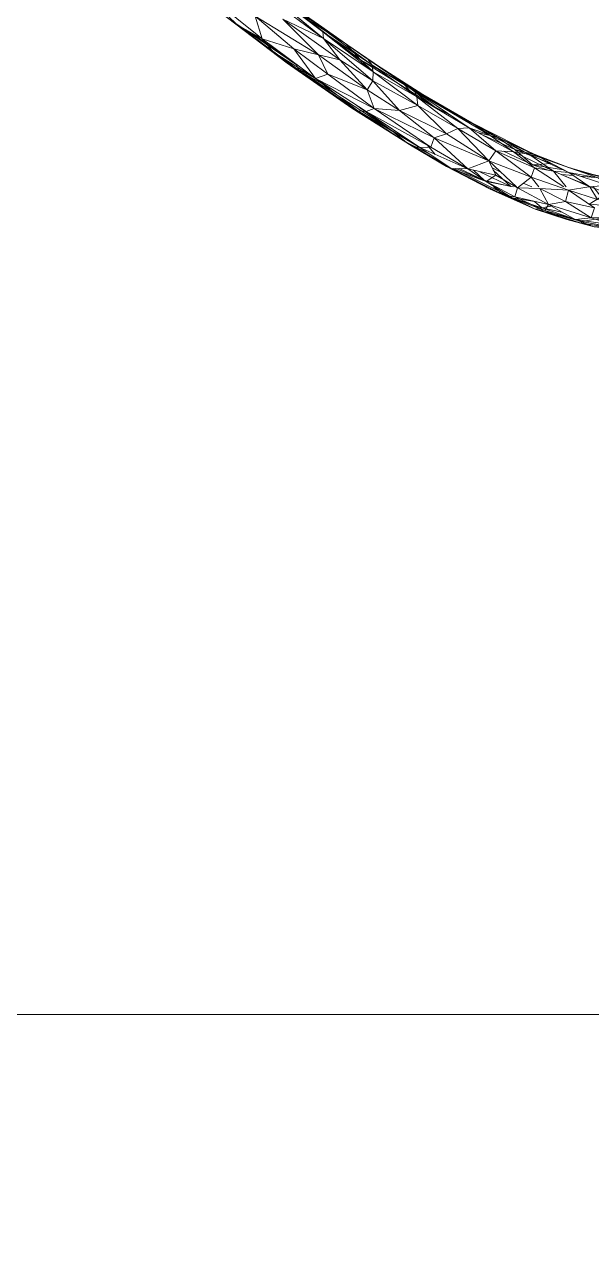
# Model space of a CAD drawing. Header units: inches. Extents: x -1767 to 184, y -1065 to 157.
# Drawn here: x -686.95 to -684.01, y -229.27 to -222.86 of the extents above; entities that cross this region are included whole.
import ezdxf

# ---------------------------------------------------------------- set-up
doc = ezdxf.new("R2010")
doc.units = ezdxf.units.IN
doc.header["$MEASUREMENT"] = 0
for name, color, linetype, lineweight in [('A-DETL-GENF', 92, 'Continuous', 9), ('E-LITE-EQPM', 33, 'Continuous', 9), ('G-IMPT', 8, 'Continuous', 9)]:
    doc.layers.add(name, color=color, linetype=linetype, lineweight=lineweight)

# ---------------------------------------------------------------- blocks, each defined once
blk = doc.blocks.new('flos_pendant16 - flos_pendant - 3D View - _3D__dwg_FLOS_AIM_Pendant_Lamps_dwg-2425-_3D_-5700993-FIRST FLOOR')
at = {"layer": 'G-IMPT'}
for p, q in [((47.47, -16.169), (46.271, -15.253)), ((47.481, -16.248), (46.271, -15.253)), ((45.977, -15.644), (46.733, -16.254)), ((46.733, -16.254), (45.977, -15.644)), ((47.481, -16.248), (46.818, -15.756)), ((46.818, -15.756), (47.481, -16.248)), ((47.47, -16.169), (47.112, -15.866)), ((48.066, -16.57), (47.112, -15.866)), ((47.112, -15.866), (48.022, -16.504)), ((47.75, -16.312), (47.115, -15.866)), ((47.038, -16.548), (46.312, -15.998)), ((47.151, -16.57), (46.312, -15.998)), ((47.184, -16.639), (46.312, -15.998)), ((47.038, -16.548), (46.428, -16.081)), ((46.428, -16.081), (46.733, -16.254)), ((46.428, -16.081), (46.87, -16.416)), ((47.417, -16.446), (46.647, -15.976)), ((46.647, -15.976), (46.733, -16.254)), ((46.647, -15.976), (47.12, -16.375)), ((46.647, -15.976), (47.417, -16.446)), ((47.678, -16.507), (46.986, -16.015)), ((47.481, -16.248), (46.986, -16.015)), ((47.417, -16.446), (46.986, -16.015)), ((47.417, -16.446), (46.986, -16.015)), ((47.75, -16.312), (47.266, -16.004)), ((47.929, -16.507), (47.266, -16.004)), ((48.022, -16.504), (47.42, -16.078)), ((47.75, -16.312), (47.42, -16.078)), ((47.151, -16.57), (46.609, -16.184)), ((47.151, -16.57), (46.609, -16.184)), ((47.47, -16.169), (48.066, -16.57)), ((47.47, -16.169), (48.085, -16.653)), ((47.47, -16.169), (47.481, -16.248)), ((47.481, -16.248), (47.47, -16.169)), ((47.382, -16.735), (46.733, -16.254)), ((46.733, -16.254), (47.12, -16.375)), ((46.733, -16.254), (46.87, -16.416)), ((47.382, -16.735), (47.12, -16.375)), ((47.533, -16.683), (47.12, -16.375)), ((47.417, -16.446), (47.12, -16.375)), ((47.12, -16.375), (47.533, -16.683)), ((47.12, -16.375), (47.417, -16.446)), ((48.085, -16.653), (47.481, -16.248)), ((48.08, -16.763), (47.481, -16.248)), ((47.678, -16.507), (47.481, -16.248)), ((47.481, -16.248), (47.678, -16.507)), ((48.08, -16.763), (47.481, -16.248)), ((48.443, -16.785), (47.75, -16.312)), ((47.75, -16.312), (48.022, -16.504)), ((47.75, -16.312), (47.929, -16.507)), ((47.038, -16.548), (46.87, -16.416)), ((47.382, -16.735), (46.87, -16.416)), ((47.533, -16.683), (47.417, -16.446)), ((47.678, -16.507), (47.417, -16.446)), ((48.011, -16.872), (47.417, -16.446)), ((47.417, -16.446), (48.011, -16.872)), ((47.678, -16.507), (47.417, -16.446)), ((48.08, -16.763), (47.678, -16.507)), ((47.678, -16.507), (48.011, -16.872)), ((47.929, -16.507), (47.766, -16.402)), ((48.443, -16.785), (47.929, -16.507)), ((48.531, -16.886), (47.929, -16.507)), ((48.085, -16.649), (47.929, -16.507)), ((48.085, -16.649), (47.929, -16.507)), ((48.687, -16.93), (48.022, -16.504)), ((48.443, -16.785), (48.022, -16.504)), ((48.586, -16.886), (48.022, -16.504)), ((48.066, -16.57), (48.022, -16.504)), ((47.038, -16.548), (47.824, -17.095)), ((47.184, -16.639), (47.038, -16.548)), ((47.898, -17.128), (47.038, -16.548)), ((47.038, -16.548), (47.382, -16.735)), ((47.151, -16.57), (47.184, -16.639)), ((48.303, -17.365), (47.184, -16.639)), ((47.615, -16.887), (47.184, -16.639)), ((47.184, -16.639), (47.824, -17.095)), ((47.382, -16.735), (47.533, -16.683)), ((48.096, -17.101), (47.533, -16.683)), ((47.533, -16.683), (48.011, -16.872)), ((48.616, -16.958), (48.066, -16.57)), ((48.586, -16.886), (48.066, -16.57)), ((48.066, -16.57), (48.085, -16.653)), ((48.085, -16.653), (48.08, -16.763)), ((48.08, -16.763), (48.085, -16.653)), ((48.627, -17.065), (48.085, -16.653)), ((48.616, -16.958), (48.085, -16.653)), ((48.627, -17.065), (48.085, -16.653)), ((47.898, -17.128), (47.382, -16.735)), ((47.382, -16.735), (48, -17.139)), ((47.382, -16.735), (48.096, -17.101)), ((48.08, -16.763), (48.011, -16.872)), ((48.627, -17.065), (48.08, -16.763)), ((48.404, -17.125), (48.08, -16.763)), ((48.404, -17.125), (48.08, -16.763)), ((48.687, -16.93), (48.443, -16.785)), ((49.086, -17.172), (48.443, -16.785)), ((48.828, -17.076), (48.443, -16.785)), ((48.443, -16.785), (48.531, -16.886)), ((48.096, -17.101), (48.011, -16.872)), ((48.404, -17.125), (48.011, -16.872)), ((48.011, -16.872), (48.096, -17.101)), ((48.828, -17.076), (48.531, -16.886)), ((48.828, -17.076), (48.531, -16.886)), ((49.251, -17.334), (48.586, -16.886)), ((49.284, -17.277), (48.586, -16.886)), ((49.496, -17.422), (48.586, -16.886)), ((48.616, -16.958), (48.586, -16.886)), ((49.116, -17.343), (48.616, -16.958)), ((48.627, -17.065), (48.616, -16.958)), ((49.251, -17.334), (48.616, -16.958)), ((49.284, -17.277), (48.687, -16.93)), ((48.687, -16.93), (49.086, -17.172)), ((48.558, -17.557), (47.824, -17.095)), ((48.303, -17.365), (47.824, -17.095)), ((48.484, -17.51), (47.824, -17.095)), ((47.898, -17.128), (47.824, -17.095)), ((48.303, -17.365), (47.855, -17.045)), ((48.558, -17.557), (47.898, -17.128)), ((48.652, -17.576), (47.898, -17.128)), ((47.898, -17.128), (48, -17.139)), ((48, -17.139), (48.096, -17.101)), ((48.652, -17.576), (48, -17.139)), ((48.786, -17.571), (48, -17.139)), ((48.828, -17.458), (48.096, -17.101)), ((48.786, -17.571), (48.096, -17.101)), ((48.096, -17.101), (48.404, -17.125)), ((48.096, -17.101), (48.828, -17.458)), ((48.627, -17.065), (48.404, -17.125)), ((48.828, -17.458), (48.404, -17.125)), ((48.976, -17.409), (48.404, -17.125)), ((48.976, -17.409), (48.404, -17.125)), ((48.828, -17.458), (48.404, -17.125)), ((49.116, -17.343), (48.627, -17.065)), ((48.627, -17.065), (48.976, -17.409)), ((49.022, -17.18), (48.828, -17.076)), ((48.828, -17.076), (49.022, -17.18)), ((49.603, -17.455), (49.086, -17.172)), ((49.284, -17.277), (49.086, -17.172)), ((49.603, -17.455), (49.086, -17.172)), ((50.109, -17.692), (49.284, -17.277)), ((49.603, -17.455), (49.284, -17.277)), ((49.98, -17.656), (49.284, -17.277)), ((49.284, -17.277), (49.496, -17.422)), ((48.652, -17.575), (48.303, -17.365)), ((48.303, -17.365), (48.484, -17.51)), ((48.828, -17.458), (48.976, -17.409)), ((49.116, -17.343), (48.976, -17.409)), ((48.976, -17.409), (49.116, -17.343)), ((49.49, -17.736), (48.976, -17.409)), ((49.116, -17.343), (49.251, -17.334)), ((49.49, -17.736), (49.116, -17.343)), ((49.578, -17.615), (49.116, -17.343)), ((49.578, -17.615), (49.251, -17.334)), ((49.793, -17.626), (49.251, -17.334)), ((49.251, -17.334), (49.496, -17.422)), ((49.578, -17.615), (49.251, -17.334)), ((49.603, -17.455), (49.37, -17.398)), ((49.603, -17.455), (49.371, -17.349)), ((49.809, -17.601), (49.429, -17.43)), ((49.793, -17.626), (49.496, -17.422)), ((49.98, -17.656), (49.496, -17.422)), ((48.916, -17.758), (48.484, -17.51)), ((48.558, -17.557), (48.484, -17.51)), ((48.781, -17.662), (48.484, -17.51)), ((48.976, -17.805), (48.484, -17.51)), ((48.558, -17.557), (48.976, -17.805)), ((49.034, -17.829), (48.558, -17.557)), ((48.558, -17.557), (48.652, -17.576)), ((48.652, -17.576), (48.786, -17.571)), ((49.034, -17.829), (48.652, -17.576)), ((49.235, -17.835), (48.652, -17.576)), ((48.742, -17.541), (48.838, -17.659)), ((48.742, -17.541), (48.838, -17.659)), ((48.828, -17.458), (48.786, -17.571)), ((48.828, -17.458), (48.786, -17.571)), ((49.235, -17.835), (48.786, -17.571)), ((49.49, -17.736), (48.828, -17.458)), ((49.235, -17.835), (48.828, -17.458)), ((49.235, -17.835), (48.828, -17.458)), ((50.073, -17.667), (49.603, -17.455)), ((50.109, -17.692), (49.603, -17.455)), ((49.603, -17.455), (49.809, -17.601)), ((49.49, -17.736), (49.235, -17.835)), ((49.49, -17.736), (49.578, -17.615)), ((49.49, -17.736), (49.83, -18.056)), ((49.49, -17.736), (49.576, -17.914)), ((49.49, -17.736), (50.007, -17.936)), ((49.83, -18.056), (49.49, -17.736)), ((50.007, -17.936), (49.578, -17.615)), ((49.578, -17.615), (50.048, -17.824)), ((49.578, -17.615), (49.793, -17.626)), ((50.024, -17.788), (49.669, -17.619)), ((49.669, -17.619), (50.024, -17.788)), ((50.048, -17.824), (49.793, -17.626)), ((50.279, -17.862), (49.793, -17.626)), ((49.793, -17.626), (49.98, -17.656)), ((50.252, -17.772), (49.809, -17.601)), ((50.024, -17.788), (49.809, -17.601)), ((50.073, -17.667), (49.809, -17.601)), ((50.466, -17.881), (49.98, -17.656)), ((50.109, -17.692), (49.98, -17.656)), ((50.279, -17.862), (49.98, -17.656)), ((50.472, -17.821), (50.073, -17.667)), ((50.252, -17.772), (50.073, -17.667)), ((50.073, -17.667), (50.109, -17.692)), ((50.821, -17.945), (50.109, -17.692)), ((50.472, -17.821), (50.109, -17.692)), ((50.466, -17.881), (50.109, -17.692)), ((49.501, -18.079), (48.976, -17.805)), ((49.501, -18.079), (48.976, -17.805)), ((49.46, -17.991), (49.034, -17.829)), ((49.501, -18.079), (49.034, -17.829)), ((49.677, -18.154), (49.034, -17.829)), ((49.034, -17.829), (49.235, -17.835)), ((49.034, -17.829), (49.235, -17.835)), ((49.501, -18.079), (49.046, -17.83)), ((49.776, -18.187), (49.061, -17.83)), ((49.438, -17.978), (49.089, -17.831)), ((49.438, -17.978), (49.089, -17.831)), ((49.438, -17.978), (49.131, -17.832)), ((49.576, -17.914), (49.235, -17.835)), ((49.46, -17.991), (49.235, -17.835)), ((49.235, -17.835), (49.46, -17.991)), ((49.576, -17.914), (49.235, -17.835)), ((49.438, -17.978), (49.305, -17.851)), ((49.76, -18.049), (49.384, -17.87)), ((49.639, -17.876), (49.532, -17.822)), ((49.532, -17.822), (49.639, -17.876)), ((49.76, -18.049), (49.546, -17.853)), ((49.76, -18.049), (49.546, -17.853)), ((50.007, -17.936), (50.048, -17.824)), ((50.252, -17.772), (50.024, -17.788)), ((50.024, -17.788), (50.252, -17.772)), ((50.213, -17.851), (50.024, -17.788)), ((50.402, -17.848), (50.024, -17.788)), ((50.405, -18.056), (50.048, -17.824)), ((50.048, -17.824), (50.279, -17.862)), ((50.466, -17.881), (50.279, -17.862)), ((50.719, -18.055), (50.279, -17.862)), ((50.432, -18.056), (50.279, -17.862)), ((50.719, -18.055), (50.279, -17.862)), ((50.279, -17.862), (50.466, -17.881)), ((50.939, -18.033), (50.466, -17.881)), ((50.821, -17.945), (50.466, -17.881)), ((50.466, -17.881), (50.719, -18.055)), ((50.945, -17.958), (50.472, -17.821)), ((50.821, -17.945), (50.472, -17.821)), ((50.48, -17.823), (50.681, -17.887)), ((50.945, -17.958), (50.681, -17.887)), ((50.967, -17.95), (50.681, -17.887)), ((49.76, -18.049), (49.438, -17.978)), ((49.776, -18.187), (49.438, -17.978)), ((49.576, -17.914), (49.46, -17.991)), ((49.792, -18.056), (49.46, -17.991)), ((49.46, -17.991), (49.809, -18.176)), ((49.839, -18.066), (49.576, -17.914)), ((49.839, -18.066), (49.576, -17.914)), ((49.839, -18.066), (50.007, -17.936)), ((50.016, -18.056), (49.911, -18.01)), ((50.016, -18.056), (49.911, -18.01)), ((50.007, -17.936), (50.461, -18.093)), ((50.007, -17.936), (50.101, -18.056)), ((50.101, -18.056), (50.007, -17.936)), ((50.557, -17.98), (50.37, -17.903)), ((50.37, -17.903), (50.557, -17.98)), ((50.519, -17.917), (50.375, -17.904)), ((50.519, -17.917), (50.375, -17.904)), ((50.679, -18.027), (50.557, -17.98)), ((50.679, -18.027), (50.557, -17.98)), ((50.782, -17.942), (50.603, -17.925)), ((50.782, -17.942), (50.603, -17.925)), ((50.939, -18.033), (50.719, -18.055)), ((50.719, -18.055), (50.939, -18.033)), ((50.057, -18.324), (49.501, -18.079)), ((49.776, -18.187), (49.501, -18.079)), ((49.501, -18.079), (49.677, -18.154)), ((49.547, -18.056), (49.677, -18.154)), ((50.057, -18.324), (49.677, -18.154)), ((50.175, -18.341), (49.677, -18.154)), ((49.677, -18.154), (49.809, -18.176)), ((50.057, -18.324), (49.776, -18.187)), ((50.048, -18.233), (49.776, -18.187)), ((50.136, -18.31), (49.776, -18.187)), ((49.839, -18.066), (49.809, -18.176)), ((50.175, -18.341), (49.809, -18.176)), ((49.809, -18.176), (50.216, -18.269)), ((49.809, -18.176), (50.175, -18.341)), ((49.839, -18.066), (50.114, -18.074)), ((49.839, -18.066), (50.216, -18.269)), ((50.114, -18.074), (49.839, -18.066)), ((50.461, -18.093), (50.114, -18.074)), ((50.114, -18.074), (50.216, -18.269)), ((50.114, -18.074), (50.425, -18.231)), ((50.425, -18.231), (50.114, -18.074)), ((50.114, -18.074), (50.461, -18.093)), ((50.461, -18.093), (50.425, -18.231)), ((50.425, -18.231), (50.461, -18.093)), ((50.707, -18.056), (50.461, -18.093)), ((50.777, -18.308), (50.461, -18.093)), ((50.813, -18.209), (50.461, -18.093)), ((50.461, -18.093), (50.813, -18.209)), ((50.857, -18.176), (50.712, -18.263)), ((50.719, -18.055), (50.813, -18.209)), ((51.057, -18.17), (50.724, -18.056)), ((50.048, -18.233), (50.136, -18.31)), ((50.057, -18.324), (50.136, -18.31)), ((50.057, -18.324), (50.439, -18.451)), ((50.62, -18.497), (50.057, -18.324)), ((50.62, -18.478), (50.057, -18.324)), ((50.057, -18.324), (50.175, -18.341)), ((50.272, -18.286), (50.136, -18.31)), ((50.272, -18.286), (50.136, -18.31)), ((50.62, -18.478), (50.136, -18.31)), ((50.136, -18.31), (50.381, -18.363)), ((50.175, -18.341), (50.216, -18.269)), ((50.439, -18.451), (50.175, -18.341)), ((50.541, -18.453), (50.175, -18.341)), ((50.216, -18.269), (50.425, -18.231)), ((50.425, -18.231), (50.216, -18.269)), ((50.738, -18.431), (50.216, -18.269)), ((50.541, -18.453), (50.216, -18.269)), ((50.738, -18.431), (50.425, -18.231)), ((50.777, -18.308), (50.425, -18.231)), ((50.961, -18.286), (50.712, -18.264)), ((50.738, -18.431), (50.777, -18.308)), ((50.774, -18.539), (50.439, -18.451)), ((50.62, -18.497), (50.439, -18.451)), ((50.738, -18.431), (50.541, -18.453)), ((50.774, -18.539), (50.541, -18.453)), ((51.019, -18.522), (50.541, -18.453)), ((50.815, -18.445), (50.62, -18.478)), ((51.189, -18.583), (50.62, -18.478)), ((50.62, -18.497), (50.62, -18.478)), ((51.189, -18.583), (50.62, -18.497)), ((50.774, -18.539), (50.62, -18.497)), ((50.738, -18.431), (51.038, -18.415)), ((51.019, -18.522), (50.738, -18.431))]:
    blk.add_line(p, q, dxfattribs=at)
at = {"layer": 'G-IMPT', "flags": 128}
for points in [[(46.719, -15.556), (47.112, -15.866), (46.271, -15.253), (46.081, -15.063), (46.719, -15.556), (47.115, -15.866), (47.75, -16.312), (48.443, -16.785), (47.929, -16.507)], [(47.481, -16.248), (46.271, -15.253), (47.47, -16.169)], [(45.658, -15.512), (46.312, -15.998), (47.038, -16.548)], [(45.836, -15.633), (46.312, -15.998), (47.184, -16.639), (48.303, -17.365), (47.824, -17.095), (48.558, -17.557), (47.898, -17.128), (48, -17.139)], [(47.151, -16.57), (46.312, -15.998), (46.428, -16.081), (45.977, -15.644)], [(47.47, -16.169), (48.066, -16.57), (47.112, -15.866), (48.022, -16.504)], [(47.766, -16.402), (47.929, -16.507), (47.266, -16.004), (47.115, -15.866), (47.42, -16.078), (47.112, -15.866), (47.47, -16.169), (48.085, -16.653), (47.481, -16.248)], [(47.12, -16.375), (46.647, -15.976), (46.733, -16.254), (46.428, -16.081), (46.87, -16.416), (47.038, -16.548), (47.824, -17.095), (47.898, -17.128), (48.652, -17.576), (48.558, -17.557), (48.484, -17.51), (47.824, -17.095), (47.184, -16.639), (47.615, -16.887)], [(46.428, -16.081), (47.038, -16.548), (47.898, -17.128), (47.382, -16.735), (48, -17.139)], [(47.678, -16.507), (46.986, -16.015), (47.481, -16.248)], [(48.085, -16.653), (48.616, -16.958), (48.066, -16.57), (48.022, -16.504), (47.42, -16.078), (47.75, -16.312), (47.266, -16.004)], [(47.151, -16.57), (47.184, -16.639), (47.038, -16.548), (47.382, -16.735), (46.733, -16.254)], [(48.096, -17.101), (47.382, -16.735), (46.87, -16.416), (46.733, -16.254), (47.12, -16.375)], [(47.417, -16.446), (47.533, -16.683), (47.382, -16.735), (47.12, -16.375)], [(48.687, -16.93), (48.022, -16.504), (47.75, -16.312), (47.929, -16.507)], [(47.533, -16.683), (48.011, -16.872), (47.678, -16.507)], [(48.011, -16.872), (48.08, -16.763), (47.678, -16.507)], [(47.929, -16.507), (48.531, -16.886), (48.443, -16.785)], [(49.496, -17.422), (48.586, -16.886), (48.022, -16.504), (48.443, -16.785)], [(47.533, -16.683), (48.096, -17.101), (48, -17.139), (48.786, -17.571)], [(48.085, -16.653), (48.066, -16.57), (48.586, -16.886), (48.616, -16.958), (49.251, -17.334), (48.586, -16.886)], [(48.404, -17.125), (48.627, -17.065), (48.08, -16.763)], [(48.443, -16.785), (49.086, -17.172), (48.687, -16.93), (48.443, -16.785), (48.828, -17.076)], [(48.096, -17.101), (48.404, -17.125), (48.011, -16.872)], [(48.586, -16.886), (49.284, -17.277), (49.086, -17.172)], [(49.116, -17.343), (48.616, -16.958), (48.627, -17.065)], [(49.251, -17.334), (49.496, -17.422), (49.284, -17.277), (48.687, -16.93)], [(48.652, -17.575), (48.303, -17.365), (47.855, -17.045)], [(48, -17.139), (48.652, -17.576), (49.034, -17.829), (48.558, -17.557), (48.976, -17.805)], [(48.786, -17.571), (48.652, -17.576), (49.235, -17.835), (48.786, -17.571), (48.096, -17.101)], [(49.116, -17.343), (48.627, -17.065), (48.976, -17.409)], [(49.284, -17.277), (49.98, -17.656), (50.109, -17.692), (49.603, -17.455), (49.284, -17.277), (50.109, -17.692)], [(48.916, -17.758), (48.484, -17.51), (48.303, -17.365)], [(49.235, -17.835), (49.49, -17.736), (48.828, -17.458), (48.976, -17.409)], [(48.976, -17.409), (49.49, -17.736), (49.116, -17.343)], [(50.048, -17.824), (49.578, -17.615), (49.116, -17.343), (49.251, -17.334)], [(49.251, -17.334), (49.793, -17.626), (50.048, -17.824)], [(49.37, -17.398), (49.603, -17.455), (50.073, -17.667)], [(49.371, -17.349), (49.603, -17.455), (49.809, -17.601), (49.429, -17.43)], [(49.49, -17.736), (49.578, -17.615), (49.793, -17.626), (49.98, -17.656), (49.496, -17.422)], [(50.466, -17.881), (49.98, -17.656), (50.279, -17.862), (49.793, -17.626), (49.496, -17.422)], [(48.781, -17.662), (48.484, -17.51), (48.976, -17.805)], [(49.034, -17.829), (49.677, -18.154), (49.501, -18.079), (49.034, -17.829), (49.46, -17.991), (49.576, -17.914), (49.49, -17.736), (50.007, -17.936), (49.578, -17.615)], [(50.024, -17.788), (49.809, -17.601), (50.252, -17.772), (50.073, -17.667), (50.109, -17.692), (50.466, -17.881)], [(50.462, -17.817), (50.073, -17.667), (49.809, -17.601)], [(51.429, -18.079), (51.418, -18.192), (51.2, -18.126), (50.939, -18.033), (50.821, -17.945), (50.109, -17.692)], [(50.216, -18.269), (50.541, -18.453), (50.175, -18.341), (50.057, -18.324), (49.501, -18.079), (49.046, -17.83)], [(49.061, -17.83), (49.776, -18.187), (49.501, -18.079)], [(49.131, -17.832), (49.438, -17.978), (49.305, -17.851)], [(49.384, -17.87), (49.76, -18.049), (49.438, -17.978), (49.776, -18.187), (50.057, -18.324), (49.677, -18.154), (50.175, -18.341)], [(50.405, -18.056), (50.048, -17.824), (50.007, -17.936), (49.839, -18.066), (50.216, -18.269)], [(50.402, -17.848), (50.024, -17.788), (50.213, -17.851)], [(50.048, -17.824), (50.279, -17.862), (50.432, -18.056)], [(50.466, -17.881), (50.939, -18.033), (51.057, -18.17), (50.813, -18.209), (50.719, -18.055)], [(50.821, -17.945), (50.466, -17.881), (50.719, -18.055)], [(50.477, -17.822), (50.945, -17.958), (51.291, -18.074), (51.429, -18.079), (50.945, -17.958)], [(51.423, -18.288), (51.629, -18.189), (51.429, -18.079), (51.525, -18.033), (51.343, -18.013), (50.945, -17.958), (51.093, -17.975), (50.967, -17.95), (50.681, -17.887), (50.48, -17.823)], [(50.821, -17.945), (50.945, -17.958), (50.681, -17.887)], [(49.809, -18.176), (49.46, -17.991), (49.792, -18.056)], [(50.007, -17.936), (50.461, -18.093), (50.707, -18.056)], [(49.547, -18.056), (49.677, -18.154), (49.809, -18.176)], [(50.136, -18.31), (49.776, -18.187), (50.048, -18.233)], [(50.216, -18.269), (49.809, -18.176), (49.839, -18.066)], [(50.439, -18.451), (50.175, -18.341), (50.216, -18.269), (50.114, -18.074)], [(50.461, -18.093), (50.777, -18.308), (50.425, -18.231)], [(50.712, -18.263), (50.857, -18.176), (50.766, -18.06)], [(50.724, -18.056), (51.057, -18.17), (51.423, -18.288), (51.42, -18.451), (51.316, -18.519), (51.522, -18.566), (51.42, -18.451), (51.846, -18.544), (51.621, -18.404), (51.734, -18.288), (51.629, -18.189), (51.418, -18.192), (51.423, -18.288), (51.621, -18.404), (51.868, -18.431)], [(50.541, -18.453), (50.774, -18.539), (50.439, -18.451), (50.057, -18.324), (50.136, -18.31), (50.048, -18.233)], [(50.381, -18.363), (50.136, -18.31), (50.62, -18.478), (50.057, -18.324), (50.62, -18.497), (50.439, -18.451)], [(51.11, -18.387), (50.967, -18.423), (50.815, -18.445), (50.62, -18.478), (51.189, -18.583), (50.774, -18.539), (51.019, -18.522), (50.738, -18.431), (50.216, -18.269)], [(51.319, -18.591), (51.319, -18.613), (51.055, -18.58), (51.225, -18.577), (51.316, -18.519), (51.019, -18.522), (50.541, -18.453), (50.738, -18.431), (50.425, -18.231)], [(51.189, -18.583), (51.319, -18.591), (51.099, -18.522), (50.967, -18.423), (50.961, -18.286), (50.712, -18.264)], [(50.62, -18.497), (51.189, -18.583), (50.815, -18.445), (51.099, -18.522), (51.176, -18.481), (51.319, -18.591), (51.448, -18.64), (51.67, -18.64)], [(50.62, -18.478), (50.62, -18.497), (50.774, -18.539)]]:
    blk.add_lwpolyline(points, dxfattribs=at)
blk = doc.blocks.new('flos_pendant16 - flos_pendant - 3D View - _3D__dwg-5700992-FIRST FLOOR')
at = {"xscale": 0.426201584994806, "yscale": 0.426201584994806, "zscale": 0.426201584994806}
blk.add_blockref('flos_pendant16 - flos_pendant - 3D View - _3D__dwg_FLOS_AIM_Pendant_Lamps_dwg-2425-_3D_-5700993-FIRST FLOOR', (0.7054, -0.3763), dxfattribs=at)
blk = doc.blocks.new('flos_pendant16 - flos_pendant16 2-5682999-FIRST FLOOR')
blk.add_blockref('flos_pendant16 - flos_pendant - 3D View - _3D__dwg-5700992-FIRST FLOOR', (0, 0))

msp = doc.modelspace()

# ---------------------------------------------------------------- hatches: boundary and pattern name
at = {"layer": 'A-DETL-GENF'}
h = msp.add_hatch(dxfattribs=at)
h.set_pattern_fill('FP1_12', style=0, pattern_type=2)
h.set_pattern_definition([(0, (0, 0), (0, 6), [])])
h.paths.add_polyline_path([(-850.187, -314.9479), (-830.0626, -314.9479), (-830.0626, -299.7935), (-556.7791, -299.7935), (-556.7791, -106.8365), (-967.9152, -51.6245), (-967.9152, -314.9479), (-962.3651, -314.9479), (-962.3651, -308.8001), (-932.3651, -308.8001), (-932.3651, -314.9479), (-853.937, -314.9479)], flags=0)
h.paths.add_polyline_path([(-751.7044, -218.2571), (-751.7044, -218.257), (-751.6517, -218.2502)], flags=0)
h.paths.add_polyline_path([(-801.0716, -213.4245), (-801.0716, -213.4244), (-801.0102, -213.4245)], flags=0)

# ---------------------------------------------------------------- block references
at = {"layer": 'E-LITE-EQPM'}
msp.add_blockref('flos_pendant16 - flos_pendant16 2-5682999-FIRST FLOOR', (-706.3416, -215.6305), dxfattribs=at)

doc.saveas('drawing.dxf')
